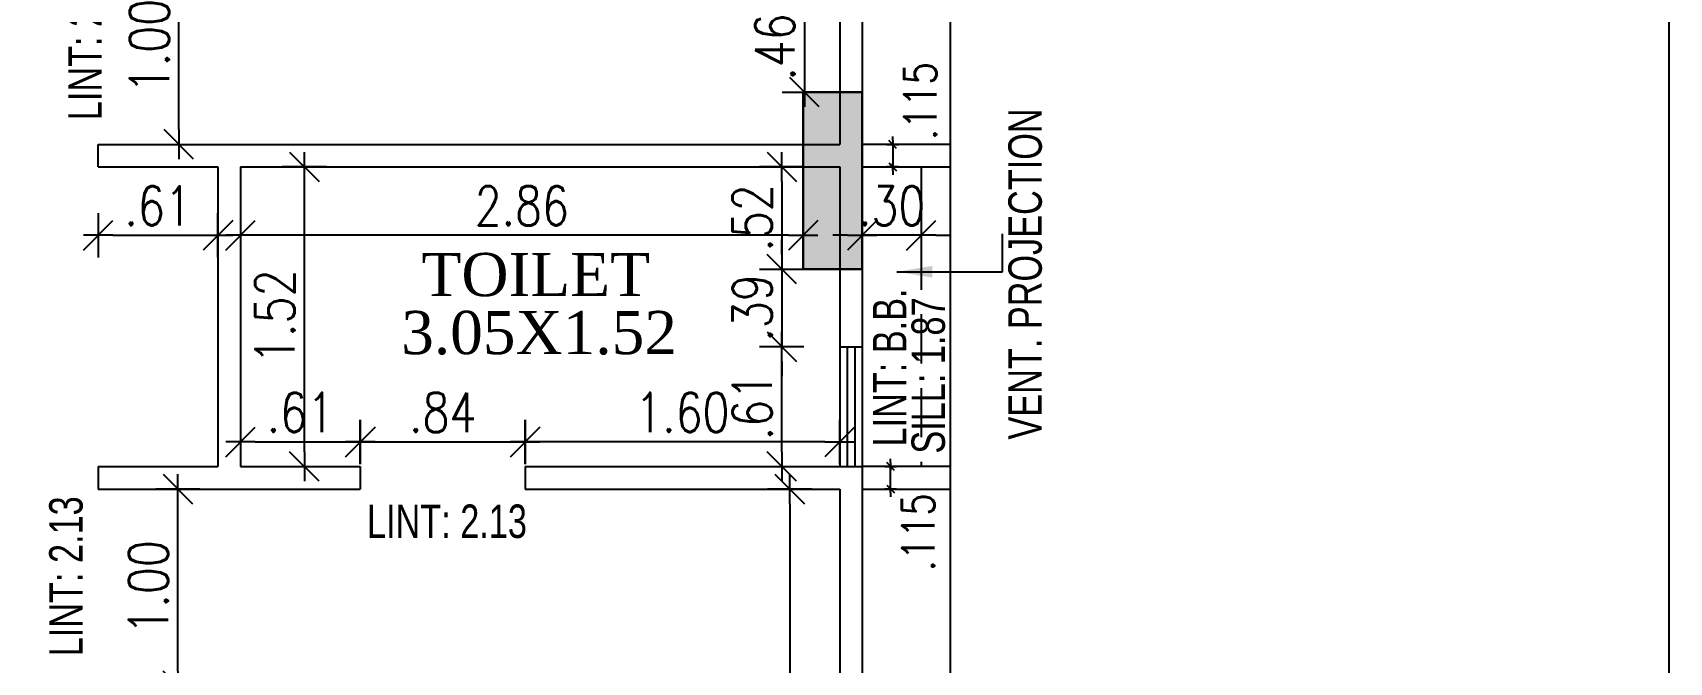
# Model space of a CAD drawing. Header units: inches. Extents: x 14331 to 14549, y 2557 to 2714.
# Drawn here: x 14404.19 to 14412.52, y 2583.15 to 2586.35 of the extents above; entities that cross this region are included whole.
import ezdxf
from ezdxf.enums import TextEntityAlignment as Align

# ---------------------------------------------------------------- set-up
doc = ezdxf.new("R2010")
doc.units = ezdxf.units.IN
doc.header["$LTSCALE"] = 0.25
doc.header["$MEASUREMENT"] = 0
doc.header["$PDMODE"] = 35
doc.linetypes.add('DASHEDX2', pattern=[1.5, 1, -0.5])
for name, color, linetype in [('dimension', 7, 'Continuous'), ('edges', 1, 'Continuous'), ('proj-internal', 1, 'DASHEDX2'), ('text-large', 7, 'Continuous'), ('wall', 7, 'Continuous'), ('windows', 96, 'Continuous'), ('WORK TEX', 6, 'Continuous'), ('WORKING DIM', 7, 'Continuous')]:
    doc.layers.add(name, color=color, linetype=linetype)
doc.layers.add('P-COL', color=7, linetype='Continuous', lineweight=30)
doc.layers.add('P-COLHAT', color=8, linetype='Continuous', lineweight=25)
doc.styles.add('ARIAL', font='TIMES_0.TTF')
doc.styles.add('ARL', font='swisscl_0.ttf')
doc.styles.add('romans', font='romans.shx', dxfattribs={"width": 0.8})
doc.dimstyles.new('121', dxfattribs={"dimscale": 0.1, "dimtxt": 1.65, "dimasz": 0.2, "dimexe": 0.03125, "dimexo": 0.25, "dimgap": 0.5, "dimtad": 1, "dimzin": 4, "dimdsep": 46, "dimtxsty": 'romans', "dimblk1": 'MINITICK', "dimblk2": 'MINITICK', "dimsah": 1, "dimcen": 1, "dimse1": 1, "dimse2": 1, "dimclrd": 252, "dimclre": 256, "dimclrt": 7, "dimadec": 3, "dimazin": 0, "dimtfac": 0.8, "dimtix": 1, "dimtmove": 2, "dimatfit": 3, "dimfxl": 0, "dimtolj": 1, "dimtzin": 3, "dimarcsym": 0})
doc.dimstyles.new('DFSGSG', dxfattribs={"dimtxt": 0.23, "dimasz": 0.18, "dimexe": 0.18, "dimexo": 0.0625, "dimgap": 0.09, "dimtad": 1, "dimzin": 0, "dimdsep": 46, "dimtxsty": 'ARIAL', "dimcen": 0.09, "dimse1": 1, "dimse2": 1, "dimaunit": 1, "dimadec": 0, "dimazin": 0, "dimtfac": 1, "dimtix": 1, "dimtofl": 0, "dimtmove": 0, "dimatfit": 3, "dimfxl": 0, "dimtolj": 1, "dimtzin": 0, "dimarcsym": 0})
doc.dimstyles.new('minitick-100', dxfattribs={"dimscale": 0.1, "dimtxt": 2, "dimasz": 0.75, "dimexe": 0.03125, "dimexo": 0.25, "dimgap": 0.5, "dimtad": 1, "dimzin": 4, "dimdsep": 46, "dimtxsty": 'romans', "dimblk1": 'MINITICK', "dimblk2": 'MINITICK', "dimsah": 1, "dimcen": 1, "dimse1": 1, "dimse2": 1, "dimclrd": 252, "dimclre": 256, "dimclrt": 256, "dimadec": 3, "dimazin": 0, "dimtfac": 0.8, "dimtix": 1, "dimtmove": 2, "dimatfit": 3, "dimfxl": 0, "dimtolj": 1, "dimtzin": 3, "dimarcsym": 0})

# ---------------------------------------------------------------- blocks, each defined once
blk = doc.blocks.new('BLC-A')
at = {"layer": 'P-COLHAT', "lineweight": 30}
blk.add_hatch(color=256, dxfattribs=at).paths.add_polyline_path([(14.6933, -3.8737), (14.3933, -3.8737), (14.3933, -2.9737), (14.6933, -2.9737)])
at = {"layer": 'P-COL'}
blk.add_lwpolyline([(14.6933, -3.8737), (14.3933, -3.8737), (14.3933, -2.9737), (14.6933, -2.9737)], close=True, dxfattribs=at)
blk = doc.blocks.new('MINITICK')
at = {"color": 7}
for p, q in [((0, -1.5), (0, 1.5)), ((1, 1), (-1, -1)), ((-1, 0), (1, 0))]:
    blk.add_line(p, q, dxfattribs=at)
blk = doc.blocks.new('*D266')
at = {"layer": 'Defpoints', "color": 0, "ltscale": 10, "transparency": 16777216}
for p in [(14408.2982, 2586.5081), (14408.1188, 2586.049), (14408.2982, 2586.049)]:
    blk.add_point(p, dxfattribs=at)
at = {"layer": 'dimension', "color": 252, "lineweight": -2, "ltscale": 10, "transparency": 16777216}
blk.add_line((14408.1188, 2586.4331), (14408.1188, 2586.124), dxfattribs=at)
at = {"layer": 'dimension', "color": 252, "lineweight": -2, "ltscale": 10, "transparency": 16777216, "xscale": 0.07500000000000001, "yscale": 0.07500000000000001, "zscale": 0.07500000000000001}
for p, rotation in [((14408.1188, 2586.5081), 90), ((14408.1188, 2586.049), 270)]:
    blk.add_blockref('MINITICK', p, dxfattribs=dict(at, rotation=rotation))
at = {"layer": 'dimension', "ltscale": 10, "transparency": 16777216, "insert": (14407.9688, 2586.2785), "char_height": 0.2, "attachment_point": 5, "rotation": 90, "style": 'romans'}
blk.add_mtext('\\A1;.46', dxfattribs=at)
blk = doc.blocks.new('*D268')
at = {"layer": 'Defpoints', "color": 0, "ltscale": 10, "transparency": 16777216}
for p in [(14404.5253, 2586.7842), (14404.9362, 2586.7842), (14404.5253, 2585.7833)]:
    blk.add_point(p, dxfattribs=at)
at = {"layer": 'dimension', "color": 252, "lineweight": -2, "ltscale": 10, "transparency": 16777216}
blk.add_line((14404.9362, 2585.8583), (14404.9362, 2586.7092), dxfattribs=at)
at = {"layer": 'dimension', "color": 252, "lineweight": -2, "ltscale": 10, "transparency": 16777216, "xscale": 0.07500000000000001, "yscale": 0.07500000000000001, "zscale": 0.07500000000000001}
for p, rotation in [((14404.9362, 2586.7842), 90), ((14404.9362, 2585.7833), 270)]:
    blk.add_blockref('MINITICK', p, dxfattribs=dict(at, rotation=rotation))
at = {"layer": 'dimension', "ltscale": 10, "transparency": 16777216, "insert": (14404.7862, 2586.2837), "char_height": 0.2, "attachment_point": 5, "rotation": 90, "style": 'romans'}
blk.add_mtext('\\A1;1.00', dxfattribs=at)
blk = doc.blocks.new('*D276')
at = {"layer": 'Defpoints', "color": 0, "ltscale": 10, "transparency": 16777216}
for p in [(14404.5253, 2585.669), (14405.1351, 2585.669), (14405.1351, 2585.3208)]:
    blk.add_point(p, dxfattribs=at)
at = {"layer": 'dimension', "color": 252, "lineweight": -2, "ltscale": 10, "transparency": 16777216}
blk.add_line((14404.6003, 2585.3208), (14405.0601, 2585.3208), dxfattribs=at)
at = {"layer": 'dimension', "color": 252, "lineweight": -2, "ltscale": 10, "transparency": 16777216, "xscale": 0.07500000000000001, "yscale": 0.07500000000000001, "zscale": 0.07500000000000001, "rotation": 180}
blk.add_blockref('MINITICK', (14404.5253, 2585.3208), dxfattribs=at)
at = {"layer": 'dimension', "color": 252, "lineweight": -2, "ltscale": 10, "transparency": 16777216, "xscale": 0.07500000000000001, "yscale": 0.07500000000000001, "zscale": 0.07500000000000001}
blk.add_blockref('MINITICK', (14405.1351, 2585.3208), dxfattribs=at)
at = {"layer": 'dimension', "ltscale": 10, "transparency": 16777216, "insert": (14404.8302, 2585.4708), "char_height": 0.2, "attachment_point": 5, "style": 'romans'}
blk.add_mtext('\\A1;.61', dxfattribs=at)
blk = doc.blocks.new('*D277')
at = {"layer": 'Defpoints', "color": 0, "ltscale": 10, "transparency": 16777216}
for p in [(14405.2494, 2585.599), (14408.1125, 2585.599), (14405.2494, 2585.3208)]:
    blk.add_point(p, dxfattribs=at)
at = {"layer": 'dimension', "color": 252, "lineweight": -2, "ltscale": 10, "transparency": 16777216}
blk.add_line((14408.0375, 2585.3208), (14405.3244, 2585.3208), dxfattribs=at)
at = {"layer": 'dimension', "color": 252, "lineweight": -2, "ltscale": 10, "transparency": 16777216, "xscale": 0.07500000000000001, "yscale": 0.07500000000000001, "zscale": 0.07500000000000001, "rotation": 180}
blk.add_blockref('MINITICK', (14405.2494, 2585.3208), dxfattribs=at)
at = {"layer": 'dimension', "color": 252, "lineweight": -2, "ltscale": 10, "transparency": 16777216, "xscale": 0.07500000000000001, "yscale": 0.07500000000000001, "zscale": 0.07500000000000001}
blk.add_blockref('MINITICK', (14408.1125, 2585.3208), dxfattribs=at)
at = {"layer": 'dimension', "ltscale": 10, "transparency": 16777216, "insert": (14406.681, 2585.4708), "char_height": 0.2, "attachment_point": 5, "style": 'romans'}
blk.add_mtext('\\A1;2.86', dxfattribs=at)
blk = doc.blocks.new('*D278')
at = {"layer": 'Defpoints', "color": 0, "ltscale": 10, "transparency": 16777216}
for p in [(14405.2494, 2585.669), (14405.5748, 2585.669), (14405.2494, 2584.1446)]:
    blk.add_point(p, dxfattribs=at)
at = {"layer": 'dimension', "color": 252, "lineweight": -2, "ltscale": 10, "transparency": 16777216}
blk.add_line((14405.5748, 2584.2196), (14405.5748, 2585.594), dxfattribs=at)
at = {"layer": 'dimension', "color": 252, "lineweight": -2, "ltscale": 10, "transparency": 16777216, "xscale": 0.07500000000000001, "yscale": 0.07500000000000001, "zscale": 0.07500000000000001}
for p, rotation in [((14405.5748, 2585.669), 90), ((14405.5748, 2584.1446), 270)]:
    blk.add_blockref('MINITICK', p, dxfattribs=dict(at, rotation=rotation))
at = {"layer": 'dimension', "ltscale": 10, "transparency": 16777216, "insert": (14405.4248, 2584.9068), "char_height": 0.2, "attachment_point": 5, "rotation": 90, "style": 'romans'}
blk.add_mtext('\\A1;1.52', dxfattribs=at)
blk = doc.blocks.new('*D279')
at = {"layer": 'Defpoints', "color": 0, "ltscale": 10, "transparency": 16777216}
for p in [(14408.0034, 2584.7544), (14408.3744, 2584.7544), (14408.3744, 2584.1446)]:
    blk.add_point(p, dxfattribs=at)
at = {"layer": 'dimension', "color": 252, "lineweight": -2, "ltscale": 10, "transparency": 16777216}
blk.add_line((14408.0034, 2584.2196), (14408.0034, 2584.6794), dxfattribs=at)
at = {"layer": 'dimension', "color": 252, "lineweight": -2, "ltscale": 10, "transparency": 16777216, "xscale": 0.07500000000000001, "yscale": 0.07500000000000001, "zscale": 0.07500000000000001}
for p, rotation in [((14408.0034, 2584.7544), 90), ((14408.0034, 2584.1446), 270)]:
    blk.add_blockref('MINITICK', p, dxfattribs=dict(at, rotation=rotation))
at = {"layer": 'dimension', "ltscale": 10, "transparency": 16777216, "insert": (14407.8534, 2584.4495), "char_height": 0.2, "attachment_point": 5, "rotation": 90, "style": 'romans'}
blk.add_mtext('\\A1;.61', dxfattribs=at)
blk = doc.blocks.new('*D280')
at = {"layer": 'Defpoints', "color": 0, "ltscale": 10, "transparency": 16777216}
for p in [(14408.3454, 2585.149), (14408.0034, 2584.7544), (14408.3454, 2584.7544)]:
    blk.add_point(p, dxfattribs=at)
at = {"layer": 'dimension', "color": 252, "lineweight": -2, "ltscale": 10, "transparency": 16777216}
for p, q in [((14408.0034, 2585.224), (14408.0034, 2585.299)), ((14408.0034, 2585.149), (14408.0034, 2584.7544)), ((14408.0034, 2584.6794), (14408.0034, 2584.6044))]:
    blk.add_line(p, q, dxfattribs=at)
at = {"layer": 'dimension', "color": 252, "lineweight": -2, "ltscale": 10, "transparency": 16777216, "xscale": 0.07500000000000001, "yscale": 0.07500000000000001, "zscale": 0.07500000000000001}
for p, rotation in [((14408.0034, 2585.149), 270), ((14408.0034, 2584.7544), 90)]:
    blk.add_blockref('MINITICK', p, dxfattribs=dict(at, rotation=rotation))
at = {"layer": 'dimension', "ltscale": 10, "transparency": 16777216, "insert": (14407.8534, 2584.9517), "char_height": 0.2, "attachment_point": 5, "rotation": 90, "style": 'romans'}
blk.add_mtext('\\A1;.39', dxfattribs=at)
blk = doc.blocks.new('*D281')
at = {"layer": 'Defpoints', "color": 0, "ltscale": 10, "transparency": 16777216}
for p in [(14408.1125, 2585.669), (14408.0034, 2585.149), (14408.1125, 2585.149)]:
    blk.add_point(p, dxfattribs=at)
at = {"layer": 'dimension', "color": 252, "lineweight": -2, "ltscale": 10, "transparency": 16777216}
blk.add_line((14408.0034, 2585.594), (14408.0034, 2585.224), dxfattribs=at)
at = {"layer": 'dimension', "color": 252, "lineweight": -2, "ltscale": 10, "transparency": 16777216, "xscale": 0.07500000000000001, "yscale": 0.07500000000000001, "zscale": 0.07500000000000001}
for p, rotation in [((14408.0034, 2585.669), 90), ((14408.0034, 2585.149), 270)]:
    blk.add_blockref('MINITICK', p, dxfattribs=dict(at, rotation=rotation))
at = {"layer": 'dimension', "ltscale": 10, "transparency": 16777216, "insert": (14407.8534, 2585.409), "char_height": 0.2, "attachment_point": 5, "rotation": 90, "style": 'romans'}
blk.add_mtext('\\A1;.52', dxfattribs=at)
blk = doc.blocks.new('*D282')
at = {"layer": 'Defpoints', "color": 0, "ltscale": 10, "transparency": 16777216}
for p in [(14405.8592, 2584.2699), (14405.2494, 2584.1446), (14405.8592, 2584.1446)]:
    blk.add_point(p, dxfattribs=at)
at = {"layer": 'dimension', "color": 252, "lineweight": -2, "ltscale": 10, "transparency": 16777216}
blk.add_line((14405.3244, 2584.2699), (14405.7842, 2584.2699), dxfattribs=at)
at = {"layer": 'dimension', "color": 252, "lineweight": -2, "ltscale": 10, "transparency": 16777216, "xscale": 0.07500000000000001, "yscale": 0.07500000000000001, "zscale": 0.07500000000000001, "rotation": 180}
blk.add_blockref('MINITICK', (14405.2494, 2584.2699), dxfattribs=at)
at = {"layer": 'dimension', "color": 252, "lineweight": -2, "ltscale": 10, "transparency": 16777216, "xscale": 0.07500000000000001, "yscale": 0.07500000000000001, "zscale": 0.07500000000000001}
blk.add_blockref('MINITICK', (14405.8592, 2584.2699), dxfattribs=at)
at = {"layer": 'dimension', "ltscale": 10, "transparency": 16777216, "insert": (14405.5543, 2584.4199), "char_height": 0.2, "attachment_point": 5, "style": 'romans'}
blk.add_mtext('\\A1;.61', dxfattribs=at)
blk = doc.blocks.new('*D283')
at = {"layer": 'Defpoints', "color": 0, "ltscale": 10, "transparency": 16777216}
for p in [(14406.6976, 2584.2699), (14405.8592, 2584.0303), (14406.6976, 2584.0303)]:
    blk.add_point(p, dxfattribs=at)
at = {"layer": 'dimension', "color": 252, "lineweight": -2, "ltscale": 10, "transparency": 16777216}
blk.add_line((14405.9342, 2584.2699), (14406.6226, 2584.2699), dxfattribs=at)
at = {"layer": 'dimension', "color": 252, "lineweight": -2, "ltscale": 10, "transparency": 16777216, "xscale": 0.07500000000000001, "yscale": 0.07500000000000001, "zscale": 0.07500000000000001, "rotation": 180}
blk.add_blockref('MINITICK', (14405.8592, 2584.2699), dxfattribs=at)
at = {"layer": 'dimension', "color": 252, "lineweight": -2, "ltscale": 10, "transparency": 16777216, "xscale": 0.07500000000000001, "yscale": 0.07500000000000001, "zscale": 0.07500000000000001}
blk.add_blockref('MINITICK', (14406.6976, 2584.2699), dxfattribs=at)
at = {"layer": 'dimension', "ltscale": 10, "transparency": 16777216, "insert": (14406.2784, 2584.4199), "char_height": 0.2, "attachment_point": 5, "style": 'romans'}
blk.add_mtext('\\A1;.84', dxfattribs=at)
blk = doc.blocks.new('*D284')
at = {"layer": 'Defpoints', "color": 0, "ltscale": 10, "transparency": 16777216}
for p in [(14406.6976, 2584.2699), (14406.6976, 2584.1446), (14408.2982, 2584.1446)]:
    blk.add_point(p, dxfattribs=at)
at = {"layer": 'dimension', "color": 252, "lineweight": -2, "ltscale": 10, "transparency": 16777216}
blk.add_line((14408.2232, 2584.2699), (14406.7726, 2584.2699), dxfattribs=at)
at = {"layer": 'dimension', "color": 252, "lineweight": -2, "ltscale": 10, "transparency": 16777216, "xscale": 0.07500000000000001, "yscale": 0.07500000000000001, "zscale": 0.07500000000000001, "rotation": 180}
blk.add_blockref('MINITICK', (14406.6976, 2584.2699), dxfattribs=at)
at = {"layer": 'dimension', "color": 252, "lineweight": -2, "ltscale": 10, "transparency": 16777216, "xscale": 0.07500000000000001, "yscale": 0.07500000000000001, "zscale": 0.07500000000000001}
blk.add_blockref('MINITICK', (14408.2982, 2584.2699), dxfattribs=at)
at = {"layer": 'dimension', "ltscale": 10, "transparency": 16777216, "insert": (14407.4979, 2584.4199), "char_height": 0.2, "attachment_point": 5, "style": 'romans'}
blk.add_mtext('\\A1;1.60', dxfattribs=at)
blk = doc.blocks.new('*D285')
at = {"layer": 'Defpoints', "color": 0, "ltscale": 10, "transparency": 16777216}
for p in [(14404.6397, 2584.0303), (14404.931, 2584.0303), (14404.6397, 2583.0294)]:
    blk.add_point(p, dxfattribs=at)
at = {"layer": 'dimension', "color": 252, "lineweight": -2, "ltscale": 10, "transparency": 16777216}
blk.add_line((14404.931, 2583.1044), (14404.931, 2583.9553), dxfattribs=at)
at = {"layer": 'dimension', "color": 252, "lineweight": -2, "ltscale": 10, "transparency": 16777216, "xscale": 0.07500000000000001, "yscale": 0.07500000000000001, "zscale": 0.07500000000000001}
for p, rotation in [((14404.931, 2584.0303), 90), ((14404.931, 2583.0294), 270)]:
    blk.add_blockref('MINITICK', p, dxfattribs=dict(at, rotation=rotation))
at = {"layer": 'dimension', "ltscale": 10, "transparency": 16777216, "insert": (14404.781, 2583.5298), "char_height": 0.2, "attachment_point": 5, "rotation": 90, "style": 'romans'}
blk.add_mtext('\\A1;1.00', dxfattribs=at)
blk = doc.blocks.new('*D290')
at = {"layer": 'Defpoints', "color": 0, "ltscale": 10, "transparency": 16777216}
for p in [(14407.8743, 2584.0303), (14407.8743, 2579.6095), (14408.044, 2579.6095)]:
    blk.add_point(p, dxfattribs=at)
at = {"layer": 'dimension', "color": 252, "lineweight": -2, "ltscale": 10, "transparency": 16777216}
blk.add_line((14408.044, 2583.9553), (14408.044, 2579.6845), dxfattribs=at)
at = {"layer": 'dimension', "color": 252, "lineweight": -2, "ltscale": 10, "transparency": 16777216, "xscale": 0.07500000000000001, "yscale": 0.07500000000000001, "zscale": 0.07500000000000001}
for p, rotation in [((14408.044, 2584.0303), 90), ((14408.044, 2579.6095), 270)]:
    blk.add_blockref('MINITICK', p, dxfattribs=dict(at, rotation=rotation))
at = {"layer": 'dimension', "ltscale": 10, "transparency": 16777216, "insert": (14407.894, 2581.8199), "char_height": 0.2, "attachment_point": 5, "rotation": 90, "style": 'romans'}
blk.add_mtext('\\A1;4.42', dxfattribs=at)
blk = doc.blocks.new('*D320')
at = {"layer": 'Defpoints', "color": 0, "ltscale": 10, "transparency": 16777216}
for p in [(14408.4125, 2585.5809), (14408.7125, 2585.5809), (14408.4125, 2585.3208)]:
    blk.add_point(p, dxfattribs=at)
at = {"layer": 'dimension', "color": 252, "lineweight": -2, "ltscale": 10, "transparency": 16777216}
for p, q in [((14408.3375, 2585.3208), (14408.2625, 2585.3208)), ((14408.7125, 2585.3208), (14408.4125, 2585.3208)), ((14408.7875, 2585.3208), (14408.8625, 2585.3208))]:
    blk.add_line(p, q, dxfattribs=at)
at = {"layer": 'dimension', "color": 252, "lineweight": -2, "ltscale": 10, "transparency": 16777216, "xscale": 0.07500000000000001, "yscale": 0.07500000000000001, "zscale": 0.07500000000000001}
blk.add_blockref('MINITICK', (14408.4125, 2585.3208), dxfattribs=at)
at = {"layer": 'dimension', "color": 252, "lineweight": -2, "ltscale": 10, "transparency": 16777216, "xscale": 0.07500000000000001, "yscale": 0.07500000000000001, "zscale": 0.07500000000000001, "rotation": 180}
blk.add_blockref('MINITICK', (14408.7125, 2585.3208), dxfattribs=at)
at = {"layer": 'dimension', "ltscale": 10, "transparency": 16777216, "insert": (14408.5625, 2585.4708), "char_height": 0.2, "attachment_point": 5, "style": 'romans'}
blk.add_mtext('\\A1;.30', dxfattribs=at)
blk = doc.blocks.new('*D333')
at = {"layer": 'Defpoints', "color": 0, "transparency": 16777216}
for p in [(14408.5443, 2585.7833), (14408.5443, 2585.669), (14408.5679, 2585.669)]:
    blk.add_point(p, dxfattribs=at)
at = {"layer": 'WORKING DIM', "color": 252, "lineweight": -2, "transparency": 16777216}
for p, q in [((14408.5679, 2585.8033), (14408.5679, 2585.8233)), ((14408.5679, 2585.7833), (14408.5679, 2585.669)), ((14408.5679, 2585.649), (14408.5679, 2585.629))]:
    blk.add_line(p, q, dxfattribs=at)
at = {"layer": 'WORKING DIM', "color": 252, "lineweight": -2, "transparency": 16777216, "xscale": 0.02, "yscale": 0.02, "zscale": 0.02}
for p, rotation in [((14408.5679, 2585.7833), 270), ((14408.5679, 2585.669), 90)]:
    blk.add_blockref('MINITICK', p, dxfattribs=dict(at, rotation=rotation))
at = {"layer": 'WORKING DIM', "color": 7, "transparency": 16777216, "insert": (14408.7079, 2586.0034), "char_height": 0.165, "attachment_point": 5, "rotation": 90, "style": 'romans'}
blk.add_mtext('\\A1;.115', dxfattribs=at)
blk = doc.blocks.new('*D684')
at = {"layer": 'Defpoints', "color": 0, "transparency": 16777216}
for p in [(14408.5337, 2584.1446), (14408.5573, 2584.1446), (14408.5337, 2584.0303)]:
    blk.add_point(p, dxfattribs=at)
at = {"layer": 'WORKING DIM', "color": 252, "lineweight": -2, "transparency": 16777216}
for p, q in [((14408.5573, 2584.1646), (14408.5573, 2584.1846)), ((14408.5573, 2584.0303), (14408.5573, 2584.1446)), ((14408.5573, 2584.0103), (14408.5573, 2583.9903))]:
    blk.add_line(p, q, dxfattribs=at)
at = {"layer": 'WORKING DIM', "color": 252, "lineweight": -2, "transparency": 16777216, "xscale": 0.02, "yscale": 0.02, "zscale": 0.02}
for p, rotation in [((14408.5573, 2584.1446), 270), ((14408.5573, 2584.0303), 90)]:
    blk.add_blockref('MINITICK', p, dxfattribs=dict(at, rotation=rotation))
at = {"layer": 'WORKING DIM', "color": 7, "transparency": 16777216, "insert": (14408.6973, 2583.8102), "char_height": 0.165, "attachment_point": 5, "rotation": 90, "style": 'romans'}
blk.add_mtext('\\A1;.115', dxfattribs=at)

msp = doc.modelspace()

# ---------------------------------------------------------------- linework, layer by layer
at = {"layer": 'edges', "ltscale": 0.4}
msp.add_lwpolyline([(14398.4278, 2579.4952, 0.414214), (14398.8778, 2579.0452), (14408.4125, 2579.0452, 0.414214), (14408.8625, 2579.4952), (14408.8625, 2592.155, 0.414214), (14408.4125, 2592.605)], format="xyb", dxfattribs=at)
for points in [[(14408.4125, 2585.669), (14408.8625, 2585.669), (14408.8625, 2585.7833), (14408.4125, 2585.7833)], [(14408.4125, 2584.0303), (14408.8625, 2584.0303), (14408.8625, 2584.1446), (14408.4125, 2584.1446)]]:
    msp.add_lwpolyline(points, dxfattribs=at)
at = {"layer": 'proj-internal'}
msp.add_line((14408.7125, 2585.669), (14408.7125, 2584.1446), dxfattribs=at)
at = {"layer": 'wall'}
for p, q in [((14408.2982, 2586.5081), (14408.2982, 2585.7833)), ((14408.4125, 2586.5081), (14408.4125, 2584.7544)), ((14404.5253, 2585.7833), (14408.2982, 2585.7833)), ((14404.5253, 2585.669), (14404.5253, 2585.7833)), ((14404.5253, 2585.669), (14405.1351, 2585.669)), ((14405.1351, 2585.669), (14405.1351, 2584.1446)), ((14405.2494, 2585.669), (14408.2982, 2585.669)), ((14405.2494, 2585.669), (14405.2494, 2584.1446)), ((14408.2982, 2585.669), (14408.2982, 2584.7544)), ((14408.2982, 2584.7544), (14408.4125, 2584.7544)), ((14404.5253, 2584.1446), (14405.1351, 2584.1446)), ((14404.5253, 2584.1446), (14404.5253, 2584.0303)), ((14405.2494, 2584.1446), (14405.8592, 2584.1446)), ((14405.8592, 2584.1446), (14405.8592, 2584.0303)), ((14406.6976, 2584.1446), (14408.4125, 2584.1446)), ((14406.6976, 2584.1446), (14406.6976, 2584.0303)), ((14408.4125, 2584.1446), (14408.4125, 2579.4952)), ((14404.5253, 2584.0303), (14405.8592, 2584.0303)), ((14406.6976, 2584.0303), (14408.2982, 2584.0303)), ((14408.2982, 2584.0303), (14408.2982, 2579.6095))]:
    msp.add_line(p, q, dxfattribs=at)
msp.add_lwpolyline([(14412.5187, 2613.9331), (14382.8187, 2613.9331), (14382.8187, 2571.9331), (14412.5187, 2571.9331)], close=True, dxfattribs=at)
at = {"layer": 'windows'}
for p, q in [((14408.2982, 2584.7544), (14408.2982, 2584.1446)), ((14408.3363, 2584.7544), (14408.3363, 2584.1446)), ((14408.3744, 2584.7544), (14408.3744, 2584.1446)), ((14408.4125, 2584.7544), (14408.4125, 2584.1446))]:
    msp.add_line(p, q, dxfattribs=at)

# ---------------------------------------------------------------- block references
at = {"layer": 'P-COLHAT'}
msp.add_blockref('BLC-A', (14393.7192, 2589.0226), dxfattribs=at)

# ---------------------------------------------------------------- texts
at = {"layer": 'text-large', "style": 'ARIAL'}
for s, p in [('TOILET', (14406.7518, 2585.1215)), ('3.05X1.52', (14406.7689, 2584.8264))]:
    msp.add_text(s, height=0.22, dxfattribs=at).set_placement(p, align=Align.MIDDLE_CENTER)
at = {"layer": 'WORK TEX', "style": 'ARL'}
for s, p in [('LINT: 2.13', (14404.4587, 2586.3133)), ('LINT: B.B.', (14408.5521, 2584.6487)), ('SILL: 1.87', (14408.7486, 2584.6076)), ('LINT: 2.13', (14404.3614, 2583.5864))]:
    msp.add_text(s, height=0.17, rotation=90, dxfattribs=at).set_placement(p, align=Align.MIDDLE_CENTER)
at = {"layer": 'WORK TEX', "color": 3, "style": 'ARL'}
msp.add_text('VENT. PROJECTION ', height=0.17, rotation=90, dxfattribs=at).set_placement((14409.2413, 2585.1485), align=Align.MIDDLE_CENTER)
at = {"layer": 'WORK TEX', "style": 'ARL'}
msp.add_text('LINT: 2.13', height=0.17, dxfattribs=at).set_placement((14406.3001, 2583.8665), align=Align.MIDDLE_CENTER)

# ---------------------------------------------------------------- dimensions: what is measured, and where the dimension line sits
at = {"layer": 'dimension', "ltscale": 10}
for base, p1, p2, picture, middle in [((14404.9362, 2586.7842), (14404.5253, 2585.7833), (14404.5253, 2586.7842), '*D268', (14404.7862, 2586.2837)), ((14408.1188, 2586.049), (14408.2982, 2586.5081), (14408.2982, 2586.049), '*D266', (14407.9688, 2586.2785)), ((14405.5748, 2585.669), (14405.2494, 2584.1446), (14405.2494, 2585.669), '*D278', (14405.4248, 2584.9068)), ((14408.0034, 2585.149), (14408.1125, 2585.669), (14408.1125, 2585.149), '*D281', (14407.8534, 2585.409)), ((14408.0034, 2584.7544), (14408.3454, 2585.149), (14408.3454, 2584.7544), '*D280', (14407.8534, 2584.9517)), ((14408.0034, 2584.7544), (14408.3744, 2584.1446), (14408.3744, 2584.7544), '*D279', (14407.8534, 2584.4495)), ((14404.931, 2584.0303), (14404.6397, 2583.0294), (14404.6397, 2584.0303), '*D285', (14404.781, 2583.5298)), ((14408.044, 2579.6095), (14407.8743, 2584.0303), (14407.8743, 2579.6095), '*D290', (14407.894, 2581.8199))]:
    dim = msp.add_linear_dim(base=base, p1=p1, p2=p2, angle=90, dimstyle='minitick-100', dxfattribs=at)
    dim.commit()
    dim.dimension.update_dxf_attribs({"geometry": picture, "text_midpoint": middle})
for base, p1, p2, picture, middle in [((14405.1351, 2585.3208), (14404.5253, 2585.669), (14405.1351, 2585.669), '*D276', (14404.8302, 2585.4708)), ((14405.2494, 2585.3208), (14408.1125, 2585.599), (14405.2494, 2585.599), '*D277', (14406.681, 2585.4708)), ((14408.4125, 2585.3208), (14408.7125, 2585.5809), (14408.4125, 2585.5809), '*D320', (14408.5625, 2585.4708)), ((14405.8592, 2584.2699), (14405.2494, 2584.1446), (14405.8592, 2584.1446), '*D282', (14405.5543, 2584.4199)), ((14406.6976, 2584.2699), (14405.8592, 2584.0303), (14406.6976, 2584.0303), '*D283', (14406.2784, 2584.4199)), ((14406.6976, 2584.2699), (14408.2982, 2584.1446), (14406.6976, 2584.1446), '*D284', (14407.4979, 2584.4199))]:
    dim = msp.add_linear_dim(base=base, p1=p1, p2=p2, dimstyle='minitick-100', dxfattribs=at)
    dim.commit()
    dim.dimension.update_dxf_attribs({"geometry": picture, "text_midpoint": middle})
at = {"layer": 'WORKING DIM'}
for base, p1, p2, angle, picture, middle in [((14408.5679, 2585.669), (14408.5443, 2585.7833), (14408.5443, 2585.669), 270, '*D333', (14408.7079, 2586.0034)), ((14408.5573, 2584.1446), (14408.5337, 2584.0303), (14408.5337, 2584.1446), 90, '*D684', (14408.6973, 2583.8102))]:
    dim = msp.add_linear_dim(base=base, p1=p1, p2=p2, angle=angle, text='.115', dimstyle='121', override={"dimfxl": 0.18, "dimfxlon": 1}, dxfattribs=at)
    dim.commit()
    dim.dimension.update_dxf_attribs({"geometry": picture, "text_midpoint": middle, "dimtype": 160})

# ---------------------------------------------------------------- leaders
at = {"layer": 'wall'}
msp.add_leader([(14408.589, 2585.1355), (14409.1269, 2585.1355), (14409.1269, 2585.3287)], dimstyle='DFSGSG', override={"dimgap": 0.09, "dimtad": 0, "dimarcsym": 1}, dxfattribs=at)

doc.saveas('drawing.dxf')
